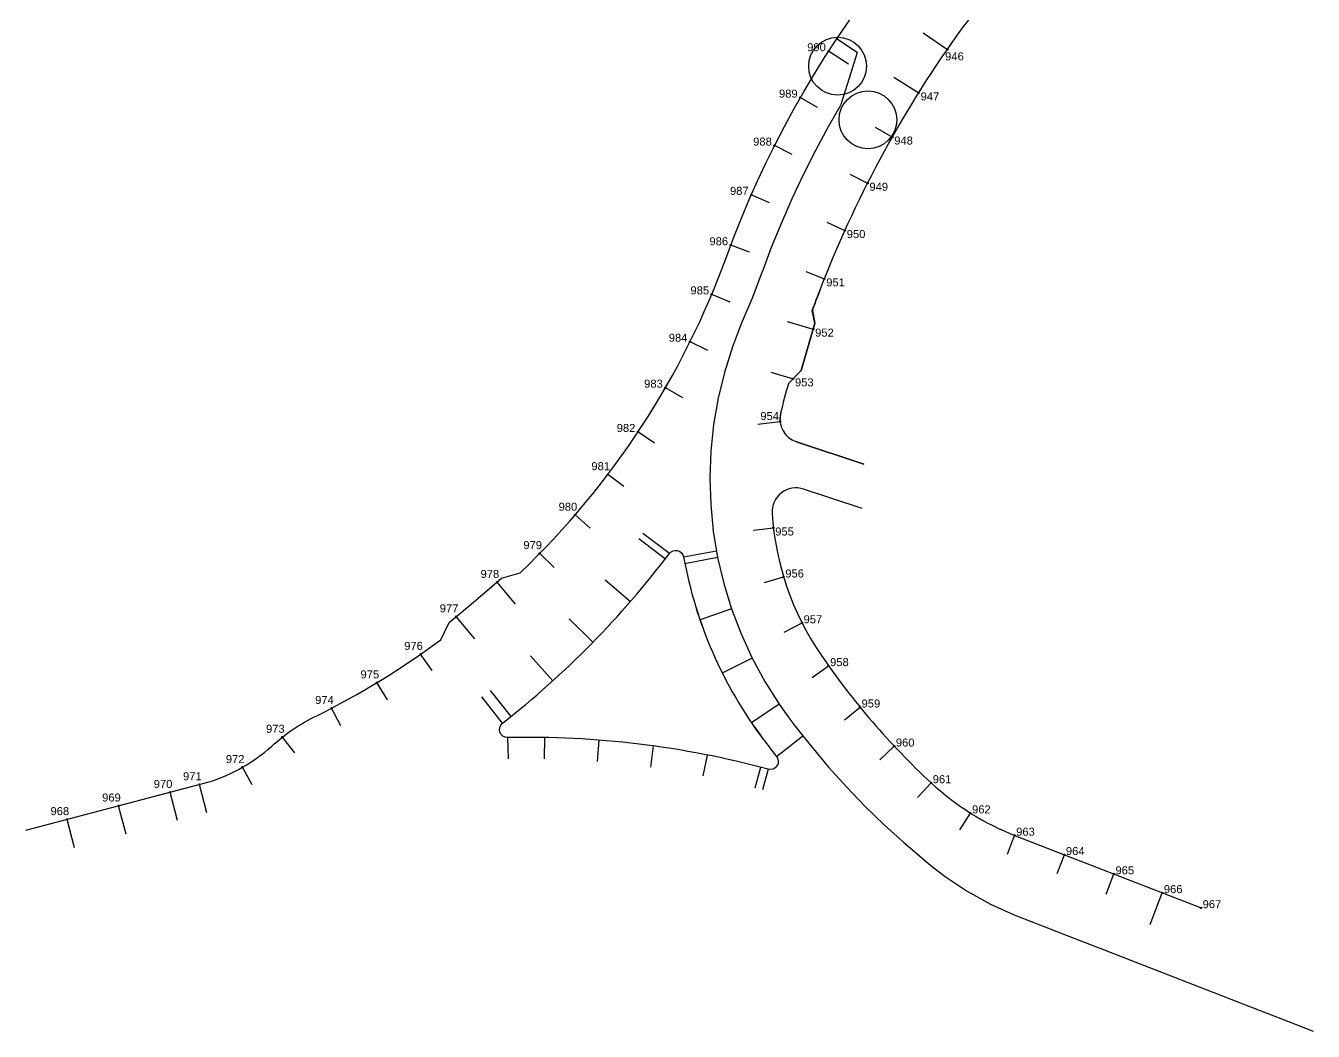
# Model space of a CAD drawing. Extents: x 154230 to 155565, y 251100 to 251882.
# Drawn here: x 154229.6 to 154712.2, y 251137.2 to 251513.9 of the extents above; entities that cross this region are included whole.
import ezdxf

# ---------------------------------------------------------------- set-up
doc = ezdxf.new("R2010")
doc.units = 0
doc.header["$LTSCALE"] = 2
doc.linetypes.add('CONTINUO', pattern=[0])
doc.layers.add('P_LOCAÇÃO MPD - 11.02.2020', color=180, linetype='CONTINUO')
doc.layers.add('Q', color=3, linetype='Continuous')
doc.styles.add('ARIAL', font='arial.ttf')
doc.styles.get("Standard").update_dxf_attribs({"font": 'arial.ttf'})

# ---------------------------------------------------------------- blocks, each defined once
blk = doc.blocks.new('SIMB_CIRCULO')
at = {"color": 0, "linetype": 'Continuous'}
blk.add_circle((0, 0), 0.5, dxfattribs=at)
at = {"color": 0}
blk.add_point((0, 0), dxfattribs=at)
for tag in ['desc:', 'cota:', 'pto:']:
    blk.add_attdef(tag, (0, 0), '', height=1)

msp = doc.modelspace()

# ---------------------------------------------------------------- linework, layer by layer
at = {"layer": 'P_LOCAÇÃO MPD - 11.02.2020'}
for p, q in [((154541.23, 251503.8), (154533.53, 251508.93)), ((154566.07, 251511.27), (154575.11, 251505.01)), ((154537.98, 251499.51), (154530.52, 251504.33)), ((154555.05, 251494.58), (154564.36, 251488.73)), ((154526.44, 251483.21), (154519.93, 251486.94)), ((154547.96, 251475.89), (154554.48, 251472.19)), ((154516.96, 251465.6), (154510.26, 251468.98)), ((154538.49, 251458.28), (154545.18, 251454.88)), ((154508.44, 251447.51), (154501.57, 251450.53)), ((154529.84, 251440.25), (154536.67, 251437.16)), ((154500.89, 251428.99), (154493.87, 251431.64)), ((154522.01, 251421.84), (154528.98, 251419.07)), ((154493.67, 251410.34), (154486.75, 251413.25)), ((154515.04, 251403.1), (154524.82, 251400.23)), ((154485.34, 251392.17), (154478.62, 251395.5)), ((154508.93, 251384.06), (154517.26, 251381.62)), ((154475.89, 251374.54), (154469.39, 251378.29)), ((154504.06, 251364.67), (154512.39, 251365.58)), ((154465.35, 251357.55), (154459.1, 251361.7)), ((154453.77, 251341.25), (154447.79, 251345.78)), ((154441.18, 251325.71), (154435.51, 251330.61)), ((154470.87, 251316.14, 752.07), (154460.91, 251323.69)), ((154502.42, 251324.86), (154509.87, 251325.73)), ((154459.48, 251321.83, 752.07), (154469.39, 251314.21)), ((154427.65, 251310.98), (154422.29, 251316.23)), ((154476.21, 251314.87), (154488.51, 251317.11)), ((154488.97, 251314.71, 752.07), (154476.71, 251312.26)), ((154413.22, 251297.14), (154406.25, 251305.41)), ((154446.83, 251306.35, 752.07), (154456.26, 251298.15)), ((154506.48, 251305.3), (154513.66, 251307.47)), ((154494.18, 251295.41, 752.07), (154482.35, 251291.36, 752.07)), ((154397.96, 251284.22), (154390.96, 251292.53)), ((154433.26, 251291.65, 752.07), (154442.19, 251282.9, 752.07)), ((154513.91, 251286.76), (154520.6, 251290.15)), ((154381.91, 251272.29), (154377.63, 251278.45)), ((154418.85, 251277.79, 752.07), (154427.24, 251268.53)), ((154501.9, 251276.98, 752.07), (154490.72, 251271.39, 752.07)), ((154524.41, 251269.76), (154530.53, 251274.1)), ((154365.15, 251261.39), (154361.26, 251267.8)), ((154408.3, 251252.58, 752.07), (154400.59, 251262.42)), ((154403.63, 251264.82, 752.07), (154411.45, 251255.07, 752.07)), ((154347.73, 251251.56), (154344.25, 251258.21)), ((154512.01, 251259.74, 752.07), (154501.67, 251252.71)), ((154536.54, 251253.86), (154542.34, 251258.61)), ((154330.52, 251241.45), (154325.81, 251247.41)), ((154410.22, 251247.21), (154410.4, 251239.22)), ((154424.01, 251239.25, 752.07), (154424.15, 251247.25, 752.07)), ((154443.98, 251238.3, 752.07), (154444.6, 251246.27, 752.07)), ((154511.06, 251240.08, 752.07), (154520.87, 251247.88, 742.31)), ((154463.86, 251236.15, 752.07), (154464.96, 251244.08, 752.07)), ((154549.73, 251238.83), (154555.19, 251243.97)), ((154483.58, 251232.83, 752.07), (154485.15, 251240.67)), ((154314.49, 251229.55), (154310.78, 251236.07)), ((154503.07, 251228.33, 752.07), (154505.1, 251236.07, 752.07)), ((154507.92, 251235.32, 752.07), (154505.82, 251227.6)), ((154286.53, 251216.12), (154283.73, 251226.75)), ((154297.5, 251219), (154294.7, 251229.64)), ((154563.91, 251224.74), (154569.01, 251230.24)), ((154267.19, 251211.03), (154264.39, 251221.66)), ((154579.76, 251212.59), (154583.75, 251218.94)), ((154247.84, 251205.94), (154245.05, 251216.57)), ((154597.58, 251203.58), (154600.3, 251210.57)), ((154616.23, 251196.34), (154618.94, 251203.33)), ((154634.59, 251188.57), (154637.52, 251196.11)), ((154651.05, 251177.2), (154655.66, 251189.06))]:
    msp.add_line(p, q, dxfattribs=at)
for points in [[(154541.23, 251503.8, 743.22), (154538.25, 251494.25, 743.17), (154535.27, 251484.7, 743.12), (154535.12, 251484.21, 743.12), (154530.39, 251475.99, 743.07), (154525.64, 251467.19, 743.02), (154521.13, 251458.26, 742.98), (154516.87, 251449.22, 742.95), (154512.85, 251440.06, 742.92), (154509.08, 251430.8, 742.89), (154505.98, 251422.59, 742.86), (154505.56, 251421.44, 742.86), (154501.97, 251412.11, 742.83), (154498.53, 251403.93, 742.8), (154498.09, 251402.89, 742.8), (154494.48, 251393.57, 742.77), (154491.49, 251384.03, 742.74), (154489.15, 251374.31, 742.71), (154487.46, 251364.45, 742.68), (154486.43, 251354.51, 742.65), (154486.07, 251344.52, 742.62), (154486.37, 251334.52, 742.59), (154487.34, 251324.57, 742.56), (154488.97, 251314.71, 742.53), (154491.25, 251304.97, 742.5), (154494.17, 251295.41, 742.47), (154497.73, 251286.07, 742.44), (154501.9, 251276.98, 742.41), (154506.67, 251268.19, 742.38), (154512.01, 251259.74, 742.35)], [(154512.01, 251259.74, 742.35), (154515.99, 251254.16, 742.33), (154517.89, 251251.65, 742.32), (154520.87, 251247.88, 742.31)], [(154520.87, 251247.88, 742.31), (154524.09, 251243.81, 742.29)], [(154524.09, 251243.81, 742.29), (154530.55, 251236.17, 742.26), (154537.25, 251228.75, 742.23), (154544.19, 251221.55, 742.2), (154551.36, 251214.58, 742.17), (154558.75, 251207.85, 742.14), (154566.36, 251201.36, 742.11), (154569.5, 251198.8, 742.13), (154574.23, 251195.19, 742.17), (154582.55, 251189.65, 742.23), (154591.29, 251184.8, 742.27), (154600.4, 251180.68, 742.27), (154601.97, 251180.05, 742.27), (154609.71, 251177.04, 742.27), (154619.04, 251173.42, 742.28), (154628.36, 251169.8, 742.28), (154637.68, 251166.18, 742.29), (154647, 251162.56, 742.26), (154656.32, 251158.94, 742.21), (154665.64, 251155.31, 742.16), (154674.96, 251151.69, 742.11), (154684.28, 251148.07, 742.06), (154693.6, 251144.45, 742.01), (154702.93, 251140.83, 741.96), (154712.25, 251137.21, 741.91)]]:
    msp.add_polyline3d(points, dxfattribs=at)
at = {"layer": 'P_LOCAÇÃO MPD - 11.02.2020', "color": 6}
for centre in [(154533.93, 251498.71), (154545.3, 251478.62)]:
    msp.add_circle(centre, 10.82, dxfattribs=at)
at = {"layer": 'Q'}
for p, q in [((154515.51, 251379.84), (154520.25, 251384.66)), ((154515.51, 251379.84, 752.07), (154520.26, 251384.66, 752.07)), ((154518.52, 251358), (154543.76, 251349.68)), ((154543.76, 251349.68), (154518.52, 251358)), ((154518.52, 251358, 752.07), (154543.76, 251349.68, 752.07)), ((154543.76, 251349.68, 752.07), (154518.52, 251358, 752.07)), ((154543.19, 251333.02), (154521.17, 251340.28)), ((154543.19, 251333.02), (154521.17, 251340.28)), ((154543.19, 251333.02, 752.07), (154521.17, 251340.28, 752.07)), ((154543.19, 251333.02, 752.07), (154521.17, 251340.28, 752.07)), ((154600.66, 251210.43), (154670.19, 251183.42)), ((154600.66, 251210.43), (154670.19, 251183.42)), ((154600.66, 251210.43, 752.07), (154670.19, 251183.42, 752.07)), ((154600.66, 251210.43, 752.07), (154670.19, 251183.42, 752.07))]:
    msp.add_line(p, q, dxfattribs=at)
for points in [[(154492.36, 251427.54, -0.1599), (154639.74, 251615.1)], [(154492.36, 251427.54, -0.1599), (154639.74, 251615.1)], [(154527.22, 251414.57, 0.004555), (154524.46, 251407.22), (154525.46, 251402.41), (154520.25, 251384.66), (154525.46, 251402.41), (154524.46, 251407.22, -0.004555), (154527.22, 251414.57, -0.063233), (154578.65, 251510.05, -0.01509), (154589.09, 251523.76, -0.311646), (154598.9, 251526.64), (154601.29, 251525.85)], [(154414.93, 251308.95, 0.11525), (154492.36, 251427.54)], [(154414.93, 251308.95, 0.11525), (154492.36, 251427.54)], [(154338.67, 251255.35, 0.043854), (154385.13, 251283.84)], [(154338.67, 251255.35, 0.043854), (154385.13, 251283.84)], [(154229.58, 251212.51), (154298.4, 251230.62, 0.103856), (154321.79, 251243.96, -0.078201), (154338.67, 251255.35)], [(154229.58, 251212.51), (154298.4, 251230.62, 0.103856), (154321.79, 251243.96, -0.078201), (154338.67, 251255.35)]]:
    msp.add_lwpolyline(points, format="xyb", dxfattribs=at)
at = {"layer": 'Q', "elevation": 752.07}
for points in [[(154492.36, 251427.54, -0.1599), (154639.74, 251615.1)], [(154492.36, 251427.54, -0.1599), (154639.74, 251615.1)], [(154527.22, 251414.57, 0.004555), (154524.47, 251407.22), (154525.46, 251402.41), (154520.26, 251384.66), (154525.46, 251402.41), (154524.47, 251407.22, -0.004555), (154527.22, 251414.57, -0.063233), (154578.65, 251510.05, -0.01509), (154589.09, 251523.76, -0.311646), (154598.9, 251526.64), (154601.29, 251525.85)], [(154414.93, 251308.95, 0.11525), (154492.36, 251427.54)], [(154414.93, 251308.95, 0.11525), (154492.36, 251427.54)], [(154338.67, 251255.35, 0.043854), (154385.13, 251283.84)], [(154338.67, 251255.35, 0.043854), (154385.13, 251283.84)], [(154229.58, 251212.5), (154298.4, 251230.61, 0.103856), (154321.8, 251243.96, -0.078201), (154338.67, 251255.35)], [(154229.58, 251212.5), (154298.4, 251230.61, 0.103856), (154321.8, 251243.96, -0.078201), (154338.67, 251255.35)]]:
    msp.add_lwpolyline(points, format="xyb", dxfattribs=at)
at = {"layer": 'Q'}
msp.add_lwpolyline([(154408.3, 251252.58, 0.064623), (154470.87, 251316.14, -0.652517), (154476.21, 251314.87, 0.116029), (154505.98, 251246.67, 0.006509), (154511.05, 251240.08, -0.723176), (154507.91, 251235.32, 0.072048), (154410.22, 251247.21, -0.721516)], format="xyb", close=True, dxfattribs=at)
at = {"layer": 'Q', "elevation": 752.07}
msp.add_lwpolyline([(154408.3, 251252.58, 0.064623), (154470.87, 251316.14, -0.652517), (154476.21, 251314.87, 0.116029), (154505.99, 251246.67, 0.006509), (154511.06, 251240.08, -0.723176), (154507.92, 251235.32, 0.072048), (154410.22, 251247.21, -0.721516)], format="xyb", close=True, dxfattribs=at)
at = {"layer": 'Q'}
msp.add_lwpolyline([(154385.13, 251283.84), (154388.36, 251290.34), (154398.17, 251298.61), (154407.98, 251306.87), (154414.93, 251308.95)], dxfattribs=at)
msp.add_lwpolyline([(154385.13, 251283.84), (154388.36, 251290.34), (154398.17, 251298.61), (154407.98, 251306.87), (154414.93, 251308.95)], dxfattribs=at)
at = {"layer": 'Q', "elevation": 752.07}
msp.add_lwpolyline([(154385.13, 251283.84), (154388.36, 251290.34), (154398.17, 251298.6), (154407.98, 251306.87), (154414.93, 251308.95)], dxfattribs=at)
msp.add_lwpolyline([(154385.13, 251283.84), (154388.36, 251290.34), (154398.17, 251298.6), (154407.98, 251306.87), (154414.93, 251308.95)], dxfattribs=at)
at = {"layer": 'Q'}
for centre, radius, start, end in [((154700.2, 251325.57), 192.5, 163.6233, 167.0945), ((154700.2, 251325.57), 192.5, 163.6233, 167.0945), ((154700.2, 251325.57, 752.07), 192.5, 163.6236, 167.0947), ((154700.2, 251325.57, 752.07), 192.5, 163.6236, 167.0947), ((154521.33, 251366.55), 9, 167.0945, 251.7561), ((154521.34, 251366.55, 752.07), 9, 167.0947, 251.7563), ((154518.35, 251331.73), 9, 71.7561, 183.7526), ((154518.35, 251331.73), 9, 71.7561, 183.7526), ((154518.35, 251331.73, 752.07), 9, 71.7563, 183.7528), ((154518.35, 251331.73, 752.07), 9, 71.7563, 183.7528), ((154615.14, 251338.08), 106, 183.7526, 214.3125), ((154615.14, 251338.08), 106, 183.7526, 214.3125), ((154615.14, 251338.08, 752.07), 106, 183.7528, 214.3127), ((154615.14, 251338.08, 752.07), 106, 183.7528, 214.3127), ((154761.65, 251438.07), 283.37, 214.3127, 227.1898), ((154761.65, 251438.07), 283.37, 214.3127, 227.1898), ((154761.65, 251438.07, 752.07), 283.37, 214.313, 227.19), ((154761.65, 251438.07, 752.07), 283.37, 214.313, 227.19), ((154636.69, 251303.18), 99.5, 227.19, 248.7668), ((154636.69, 251303.18), 99.5, 227.19, 248.7668), ((154636.69, 251303.18, 752.07), 99.5, 227.1902, 248.767), ((154636.69, 251303.18, 752.07), 99.5, 227.1902, 248.767)]:
    msp.add_arc(centre, radius, start, end, dxfattribs=at)

# ---------------------------------------------------------------- block references
at = {"layer": 'P_LOCAÇÃO MPD - 11.02.2020', "color": 3}
ref = msp.add_blockref('SIMB_CIRCULO', (154530.52, 251504.33, 742.99), dxfattribs=dict(at, xscale=0.5, yscale=0.5, zscale=0.5))
ref.add_attrib('PONTO', '990', (154522.54, 251504.33, 1488.28), dxfattribs={"layer": '0', "color": 180, "height": 3, "style": 'ARIAL'})
ref = msp.add_blockref('SIMB_CIRCULO', (154575.11, 251505.01, 743.17), dxfattribs=dict(at, xscale=0.5, yscale=0.5, zscale=0.5))
ref.add_attrib('PONTO', '946', (154574.24, 251500.91, 1488.46), dxfattribs={"layer": '0', "color": 180, "height": 3, "style": 'ARIAL'})
ref = msp.add_blockref('SIMB_CIRCULO', (154519.93, 251486.94, 742.89), dxfattribs=dict(at, xscale=0.5, yscale=0.5, zscale=0.5))
ref.add_attrib('PONTO', '989', (154511.95, 251486.94, 1488.18), dxfattribs={"layer": '0', "color": 180, "height": 3, "style": 'ARIAL'})
ref = msp.add_blockref('SIMB_CIRCULO', (154564.36, 251488.73, 743.07), dxfattribs=dict(at, xscale=0.5, yscale=0.5, zscale=0.5))
ref.add_attrib('PONTO', '947', (154565.05, 251485.91, 1488.36), dxfattribs={"layer": '0', "color": 180, "height": 3, "style": 'ARIAL'})
ref = msp.add_blockref('SIMB_CIRCULO', (154510.26, 251468.98, 742.79), dxfattribs=dict(at, xscale=0.5, yscale=0.5, zscale=0.5))
ref.add_attrib('PONTO', '988', (154502.28, 251468.98, 1488.08), dxfattribs={"layer": '0', "color": 180, "height": 3, "style": 'ARIAL'})
ref = msp.add_blockref('SIMB_CIRCULO', (154554.48, 251472.19, 744.38), dxfattribs=dict(at, xscale=0.5, yscale=0.5, zscale=0.5))
ref.add_attrib('PONTO', '948', (154555.17, 251469.37, 1489.67), dxfattribs={"layer": '0', "color": 180, "height": 3, "style": 'ARIAL'})
ref = msp.add_blockref('SIMB_CIRCULO', (154501.57, 251450.53, 742.69), dxfattribs=dict(at, xscale=0.5, yscale=0.5, zscale=0.5))
ref.add_attrib('PONTO', '987', (154493.59, 251450.53, 1487.98), dxfattribs={"layer": '0', "color": 180, "height": 3, "style": 'ARIAL'})
ref = msp.add_blockref('SIMB_CIRCULO', (154545.18, 251454.88, 744.32), dxfattribs=dict(at, xscale=0.5, yscale=0.5, zscale=0.5))
ref.add_attrib('PONTO', '949', (154545.86, 251452.05, 1489.61), dxfattribs={"layer": '0', "color": 180, "height": 3, "style": 'ARIAL'})
ref = msp.add_blockref('SIMB_CIRCULO', (154493.87, 251431.64, 742.59), dxfattribs=dict(at, xscale=0.5, yscale=0.5, zscale=0.5))
ref.add_attrib('PONTO', '986', (154485.89, 251431.64, 1487.88), dxfattribs={"layer": '0', "color": 180, "height": 3, "style": 'ARIAL'})
ref = msp.add_blockref('SIMB_CIRCULO', (154536.67, 251437.16, 744.26), dxfattribs=dict(at, xscale=0.5, yscale=0.5, zscale=0.5))
ref.add_attrib('PONTO', '950', (154537.36, 251434.33, 1489.55), dxfattribs={"layer": '0', "color": 180, "height": 3, "style": 'ARIAL'})
ref = msp.add_blockref('SIMB_CIRCULO', (154486.75, 251413.25, 742.49), dxfattribs=dict(at, xscale=0.5, yscale=0.5, zscale=0.5))
ref.add_attrib('PONTO', '985', (154478.77, 251413.25, 1487.78), dxfattribs={"layer": '0', "color": 180, "height": 3, "style": 'ARIAL'})
ref = msp.add_blockref('SIMB_CIRCULO', (154528.98, 251419.07, 744.2), dxfattribs=dict(at, xscale=0.5, yscale=0.5, zscale=0.5))
ref.add_attrib('PONTO', '951', (154529.67, 251416.25, 1489.49), dxfattribs={"layer": '0', "color": 180, "height": 3, "style": 'ARIAL'})
ref = msp.add_blockref('SIMB_CIRCULO', (154524.82, 251400.23, 744.14), dxfattribs=dict(at, xscale=0.5, yscale=0.5, zscale=0.5))
ref.add_attrib('PONTO', '952', (154525.51, 251397.41, 1489.43), dxfattribs={"layer": '0', "color": 180, "height": 3, "style": 'ARIAL'})
ref = msp.add_blockref('SIMB_CIRCULO', (154478.62, 251395.5, 742.39), dxfattribs=dict(at, xscale=0.5, yscale=0.5, zscale=0.5))
ref.add_attrib('PONTO', '984', (154470.64, 251395.5, 1487.68), dxfattribs={"layer": '0', "color": 180, "height": 3, "style": 'ARIAL'})
ref = msp.add_blockref('SIMB_CIRCULO', (154469.39, 251378.29, 742.29), dxfattribs=dict(at, xscale=0.5, yscale=0.5, zscale=0.5))
ref.add_attrib('PONTO', '983', (154461.41, 251378.29, 1487.58), dxfattribs={"layer": '0', "color": 180, "height": 3, "style": 'ARIAL'})
ref = msp.add_blockref('SIMB_CIRCULO', (154517.26, 251381.62, 744.08), dxfattribs=dict(at, xscale=0.5, yscale=0.5, zscale=0.5))
ref.add_attrib('PONTO', '953', (154517.94, 251378.79, 1489.37), dxfattribs={"layer": '0', "color": 180, "height": 3, "style": 'ARIAL'})
ref = msp.add_blockref('SIMB_CIRCULO', (154512.39, 251365.58, 744.02), dxfattribs=dict(at, xscale=0.5, yscale=0.5, zscale=0.5))
ref.add_attrib('PONTO', '954', (154504.97, 251366.15, 1489.31), dxfattribs={"layer": '0', "color": 180, "height": 3, "style": 'ARIAL'})
ref = msp.add_blockref('SIMB_CIRCULO', (154459.1, 251361.7, 742.19), dxfattribs=dict(at, xscale=0.5, yscale=0.5, zscale=0.5))
ref.add_attrib('PONTO', '982', (154451.12, 251361.7, 1487.48), dxfattribs={"layer": '0', "color": 180, "height": 3, "style": 'ARIAL'})
ref = msp.add_blockref('SIMB_CIRCULO', (154447.79, 251345.78, 742.11), dxfattribs=dict(at, xscale=0.5, yscale=0.5, zscale=0.5))
ref.add_attrib('PONTO', '981', (154441.62, 251347.38, 1487.4), dxfattribs={"layer": '0', "color": 180, "height": 3, "style": 'ARIAL'})
ref = msp.add_blockref('SIMB_CIRCULO', (154435.51, 251330.61, 742.05), dxfattribs=dict(at, xscale=0.5, yscale=0.5, zscale=0.5))
ref.add_attrib('PONTO', '980', (154429.34, 251332.2, 1487.34), dxfattribs={"layer": '0', "color": 180, "height": 3, "style": 'ARIAL'})
ref = msp.add_blockref('SIMB_CIRCULO', (154509.87, 251325.73, 743.9), dxfattribs=dict(at, xscale=0.5, yscale=0.5, zscale=0.5))
ref.add_attrib('PONTO', '955', (154510.55, 251322.91, 1489.19), dxfattribs={"layer": '0', "color": 180, "height": 3, "style": 'ARIAL'})
ref = msp.add_blockref('SIMB_CIRCULO', (154422.29, 251316.23, 741.99), dxfattribs=dict(at, xscale=0.5, yscale=0.5, zscale=0.5))
ref.add_attrib('PONTO', '979', (154416.12, 251317.83, 1487.28), dxfattribs={"layer": '0', "color": 180, "height": 3, "style": 'ARIAL'})
ref = msp.add_blockref('SIMB_CIRCULO', (154406.25, 251305.41, 741.93), dxfattribs=dict(at, xscale=0.5, yscale=0.5, zscale=0.5))
ref.add_attrib('PONTO', '978', (154400.08, 251307.01, 1487.22), dxfattribs={"layer": '0', "color": 180, "height": 3, "style": 'ARIAL'})
ref = msp.add_blockref('SIMB_CIRCULO', (154513.66, 251307.47, 743.84), dxfattribs=dict(at, xscale=0.5, yscale=0.5, zscale=0.5))
ref.add_attrib('PONTO', '956', (154514.32, 251307.18, 1489.13), dxfattribs={"layer": '0', "color": 180, "height": 3, "style": 'ARIAL'})
ref = msp.add_blockref('SIMB_CIRCULO', (154390.96, 251292.53, 741.87), dxfattribs=dict(at, xscale=0.5, yscale=0.5, zscale=0.5))
ref.add_attrib('PONTO', '977', (154384.79, 251294.13, 1487.16), dxfattribs={"layer": '0', "color": 180, "height": 3, "style": 'ARIAL'})
ref = msp.add_blockref('SIMB_CIRCULO', (154520.6, 251290.15, 743.78), dxfattribs=dict(at, xscale=0.5, yscale=0.5, zscale=0.5))
ref.add_attrib('PONTO', '957', (154521.18, 251290.03, 1489.07), dxfattribs={"layer": '0', "color": 180, "height": 3, "style": 'ARIAL'})
ref = msp.add_blockref('SIMB_CIRCULO', (154377.63, 251278.45, 741.81), dxfattribs=dict(at, xscale=0.5, yscale=0.5, zscale=0.5))
ref.add_attrib('PONTO', '976', (154371.46, 251280.05, 1487.1), dxfattribs={"layer": '0', "color": 180, "height": 3, "style": 'ARIAL'})
ref = msp.add_blockref('SIMB_CIRCULO', (154530.53, 251274.1, 743.72), dxfattribs=dict(at, xscale=0.5, yscale=0.5, zscale=0.5))
ref.add_attrib('PONTO', '958', (154531.11, 251273.98, 1489.01), dxfattribs={"layer": '0', "color": 180, "height": 3, "style": 'ARIAL'})
ref = msp.add_blockref('SIMB_CIRCULO', (154361.26, 251267.8, 741.75), dxfattribs=dict(at, xscale=0.5, yscale=0.5, zscale=0.5))
ref.add_attrib('PONTO', '975', (154355.09, 251269.4, 1487.04), dxfattribs={"layer": '0', "color": 180, "height": 3, "style": 'ARIAL'})
ref = msp.add_blockref('SIMB_CIRCULO', (154344.25, 251258.21, 741.67), dxfattribs=dict(at, xscale=0.5, yscale=0.5, zscale=0.5))
ref.add_attrib('PONTO', '974', (154338.08, 251259.8, 1486.96), dxfattribs={"layer": '0', "color": 180, "height": 3, "style": 'ARIAL'})
ref = msp.add_blockref('SIMB_CIRCULO', (154542.34, 251258.61, 743.57), dxfattribs=dict(at, xscale=0.5, yscale=0.5, zscale=0.5))
ref.add_attrib('PONTO', '959', (154542.92, 251258.49, 1488.86), dxfattribs={"layer": '0', "color": 180, "height": 3, "style": 'ARIAL'})
ref = msp.add_blockref('SIMB_CIRCULO', (154325.81, 251247.41, 741.6), dxfattribs=dict(at, xscale=0.5, yscale=0.5, zscale=0.5))
ref.add_attrib('PONTO', '973', (154319.64, 251249.01, 1486.89), dxfattribs={"layer": '0', "color": 180, "height": 3, "style": 'ARIAL'})
ref = msp.add_blockref('SIMB_CIRCULO', (154555.19, 251243.97, 743.14), dxfattribs=dict(at, xscale=0.5, yscale=0.5, zscale=0.5))
ref.add_attrib('PONTO', '960', (154555.77, 251243.85, 1488.43), dxfattribs={"layer": '0', "color": 180, "height": 3, "style": 'ARIAL'})
ref = msp.add_blockref('SIMB_CIRCULO', (154310.78, 251236.07, 741.52), dxfattribs=dict(at, xscale=0.5, yscale=0.5, zscale=0.5))
ref.add_attrib('PONTO', '972', (154304.6, 251237.66, 1486.81), dxfattribs={"layer": '0', "color": 180, "height": 3, "style": 'ARIAL'})
ref = msp.add_blockref('SIMB_CIRCULO', (154294.7, 251229.64, 741.45), dxfattribs=dict(at, xscale=0.5, yscale=0.5, zscale=0.5))
ref.add_attrib('PONTO', '971', (154288.53, 251231.24, 1486.74), dxfattribs={"layer": '0', "color": 180, "height": 3, "style": 'ARIAL'})
ref = msp.add_blockref('SIMB_CIRCULO', (154569.01, 251230.24, 742.62), dxfattribs=dict(at, xscale=0.5, yscale=0.5, zscale=0.5))
ref.add_attrib('PONTO', '961', (154569.59, 251230.12, 1487.91), dxfattribs={"layer": '0', "color": 180, "height": 3, "style": 'ARIAL'})
ref = msp.add_blockref('SIMB_CIRCULO', (154283.73, 251226.75, 741.48), dxfattribs=dict(at, xscale=0.5, yscale=0.5, zscale=0.5))
ref.add_attrib('PONTO', '970', (154277.56, 251228.35, 1486.77), dxfattribs={"layer": '0', "color": 180, "height": 3, "style": 'ARIAL'})
ref = msp.add_blockref('SIMB_CIRCULO', (154264.39, 251221.66, 741.42), dxfattribs=dict(at, xscale=0.5, yscale=0.5, zscale=0.5))
ref.add_attrib('PONTO', '969', (154258.22, 251223.26, 1486.71), dxfattribs={"layer": '0', "color": 180, "height": 3, "style": 'ARIAL'})
ref = msp.add_blockref('SIMB_CIRCULO', (154245.05, 251216.57, 741.36), dxfattribs=dict(at, xscale=0.5, yscale=0.5, zscale=0.5))
ref.add_attrib('PONTO', '968', (154238.87, 251218.17, 1486.65), dxfattribs={"layer": '0', "color": 180, "height": 3, "style": 'ARIAL'})
ref = msp.add_blockref('SIMB_CIRCULO', (154583.75, 251218.94, 742.2), dxfattribs=dict(at, xscale=0.5, yscale=0.5, zscale=0.5))
ref.add_attrib('PONTO', '962', (154584.33, 251218.81, 1487.49), dxfattribs={"layer": '0', "color": 180, "height": 3, "style": 'ARIAL'})
ref = msp.add_blockref('SIMB_CIRCULO', (154600.3, 251210.57, 742.14), dxfattribs=dict(at, xscale=0.5, yscale=0.5, zscale=0.5))
ref.add_attrib('PONTO', '963', (154600.88, 251210.45, 1487.43), dxfattribs={"layer": '0', "color": 180, "height": 3, "style": 'ARIAL'})
ref = msp.add_blockref('SIMB_CIRCULO', (154618.94, 251203.33, 742.18), dxfattribs=dict(at, xscale=0.5, yscale=0.5, zscale=0.5))
ref.add_attrib('PONTO', '964', (154619.52, 251203.21, 1487.47), dxfattribs={"layer": '0', "color": 180, "height": 3, "style": 'ARIAL'})
ref = msp.add_blockref('SIMB_CIRCULO', (154637.52, 251196.11, 742.21), dxfattribs=dict(at, xscale=0.5, yscale=0.5, zscale=0.5))
ref.add_attrib('PONTO', '965', (154638.1, 251195.99, 1487.5), dxfattribs={"layer": '0', "color": 180, "height": 3, "style": 'ARIAL'})
ref = msp.add_blockref('SIMB_CIRCULO', (154655.66, 251189.06, 742.21), dxfattribs=dict(at, xscale=0.5, yscale=0.5, zscale=0.5))
ref.add_attrib('PONTO', '966', (154656.24, 251188.94, 1487.5), dxfattribs={"layer": '0', "color": 180, "height": 3, "style": 'ARIAL'})
ref = msp.add_blockref('SIMB_CIRCULO', (154670.19, 251183.42, 742.22), dxfattribs=dict(at, xscale=0.5, yscale=0.5, zscale=0.5))
ref.add_attrib('PONTO', '967', (154670.77, 251183.3, 1487.51), dxfattribs={"layer": '0', "color": 180, "height": 3, "style": 'ARIAL'})

doc.saveas('drawing.dxf')
